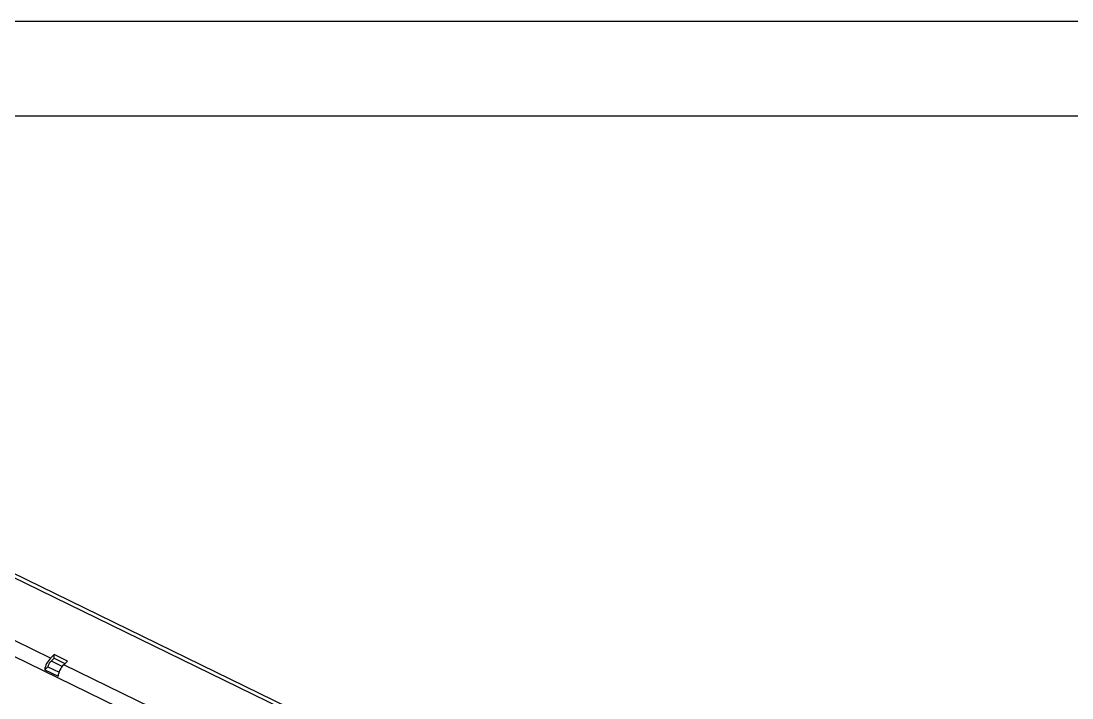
# Model space of a CAD drawing. Header units: millimetres. Extents: x 0 to 14850, y 0 to 10500.
# Drawn here: x 8012 to 10781, y 8716 to 10500 of the extents above; entities that cross this region are included whole.
import ezdxf

# ---------------------------------------------------------------- set-up
doc = ezdxf.new("R2010")
doc.units = ezdxf.units.MM
doc.header["$LTSCALE"] = 50

msp = doc.modelspace()

# ---------------------------------------------------------------- linework, layer by layer
for p, q in [((0, 10500), (14850, 10500)), ((750, 10250), (14600, 10250)), ((5759.5, 10122.4), (13452.4, 6371.2)), ((13461.9, 6376.8), (5771.5, 10126.9)), ((8089.7, 8820.5), (5644.2, 10013.1)), ((5628.8, 9978.7), (13321.6, 6227.4)), ((8099.7, 8830), (8089.7, 8820.5)), ((8089.8, 8810.8), (8099.8, 8820.3)), ((8120.8, 8799), (8092.1, 8813)), ((8134.8, 8812.9), (8099.7, 8830)), ((8099.8, 8820.3), (8099.7, 8830)), ((8099.8, 8820.3), (8128, 8806.5)), ((8124.8, 8803.4), (8134.8, 8812.9)), ((8082.6, 8797.8), (8074.5, 8790.1)), ((8074.5, 8790.1), (8109.6, 8773)), ((8082.6, 8797.8), (8112.2, 8783.4)), ((10856.4, 7471.4), (8124.8, 8803.4))]:
    msp.add_line(p, q)
for centre, radius, start, end in [((8128.7, 8782.1), 54.8, 135.406, 171.5649), ((8109.6, 8791.4), 27.8, 135.5535, 166.5266), ((8163.8, 8765), 54.8, 135.406, 171.5649)]:
    msp.add_arc(centre, radius, start, end)

doc.saveas('drawing.dxf')
